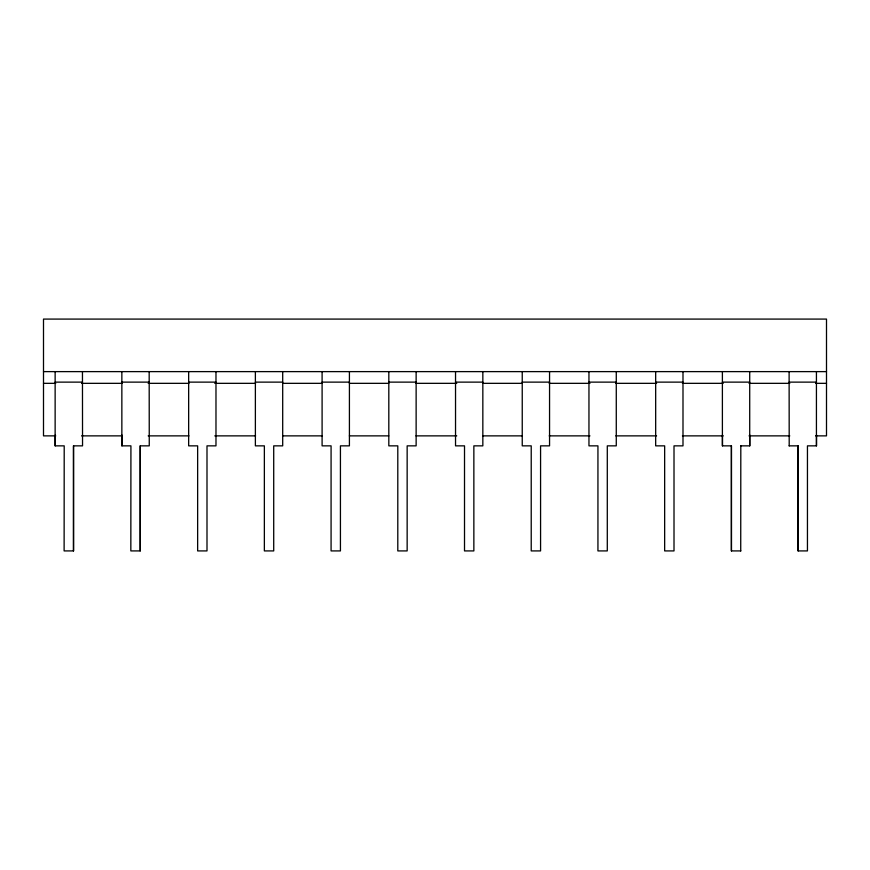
<?xml version="1.0" encoding="UTF-8"?>
<svg xmlns="http://www.w3.org/2000/svg" width="870" height="870" viewBox="0 0 870 870"><rect width="100%" height="100%" fill="white"/><g stroke="black" fill="none" stroke-linecap="round" stroke-linejoin="round"><path stroke-width="1.3" d="M43.5 371.62L826.5 371.62M55.136 382.126L82.454 382.126M121.854 382.126L149.172 382.126M188.659 382.126L215.977 382.126M255.378 382.126L282.696 382.126M322.096 382.126L349.414 382.126M388.814 382.126L416.132 382.126M455.532 382.126L482.839 382.126M522.239 382.126L549.557 382.126M588.957 382.126L616.275 382.126M655.675 382.126L682.993 382.126M722.394 382.126L749.712 382.126M789.112 382.126L816.43 382.126M43.5 383.333L55.734 383.333M81.562 383.333L122.344 383.333M148.172 383.333L188.953 383.333M214.781 383.333L255.562 383.333M282.75 383.333L322.172 383.333M349.359 383.333L388.781 383.333M415.969 383.333L456.75 383.333M482.578 383.333L522 383.333M549.188 383.333L589.969 383.333M615.797 383.333L656.578 383.333M682.406 383.333L723.187 383.333M749.016 383.333L789.797 383.333M815.625 383.333L826.5 383.333M55.734 435.87L43.5 435.87L43.5 319.083L826.5 319.083L826.5 435.87L815.625 435.87M81.562 435.87L122.344 435.87M148.172 435.87L188.953 435.87M214.781 435.87L255.562 435.87M282.75 435.87L322.172 435.87M349.359 435.87L388.781 435.87M415.969 435.87L456.75 435.87M482.578 435.87L522 435.87M549.188 435.87L589.969 435.87M615.797 435.87L656.578 435.87M682.406 435.87L723.187 435.87M749.016 435.87L789.797 435.87M55.136 371.62L55.136 445.853L64.206 445.853L64.119 550.917L73.558 550.917L73.558 445.853M740.729 445.853L749.799 445.853L749.799 435M789.112 445.853L798.182 445.853L798.182 550.917M740.816 550.917L731.376 550.917L731.376 445.853M816.517 435L816.517 445.853L807.447 445.853L807.447 550.917L798.094 550.917L798.094 445.853M816.43 371.62L816.43 445.853M789.112 371.62L789.199 445.853M749.712 371.62L749.712 445.853M740.816 445.853L740.729 550.917M731.463 550.917L731.463 445.853L722.394 445.853L722.394 371.62M722.481 435L722.481 445.853M682.993 371.62L682.993 445.853L674.011 445.853L674.011 550.917L664.658 550.917L664.658 445.853L655.675 445.853L655.675 371.62M616.275 371.62L616.275 445.853L607.293 445.853L607.293 550.917L597.94 550.917L597.94 445.853L588.957 445.853L588.957 371.62M549.557 371.62L549.557 445.853L540.574 445.853L540.574 550.917L531.222 550.917L531.222 445.853L522.239 445.853L522.239 371.62M482.839 371.62L482.839 445.853L473.856 445.853L473.856 550.917L464.515 550.917L464.515 445.853L455.532 445.853L455.532 371.62M416.132 371.62L416.132 445.853L407.149 445.853L407.149 550.917L397.797 550.917L397.797 445.853L388.814 445.853L388.814 371.62M349.414 371.62L349.414 445.853L340.431 445.853L340.431 550.917L331.078 550.917L331.078 445.853L322.096 445.853L322.096 371.62M282.696 371.62L282.696 445.853L273.713 445.853L273.713 550.917L264.36 550.917L264.36 445.853L255.378 445.853L255.378 371.62M215.977 371.62L215.977 445.853L206.995 445.853L206.995 550.917L197.642 550.917L197.642 445.853L188.659 445.853L188.659 371.62M149.172 371.62L149.259 445.853L140.19 445.853L140.19 550.917M140.277 445.853L140.277 550.917L130.837 550.917L130.924 445.853L121.854 445.853L121.854 371.62M121.941 435L121.941 445.853M82.454 371.62L82.541 445.853L73.471 445.853L73.471 550.917M55.223 435L55.223 445.853"/></g></svg>
